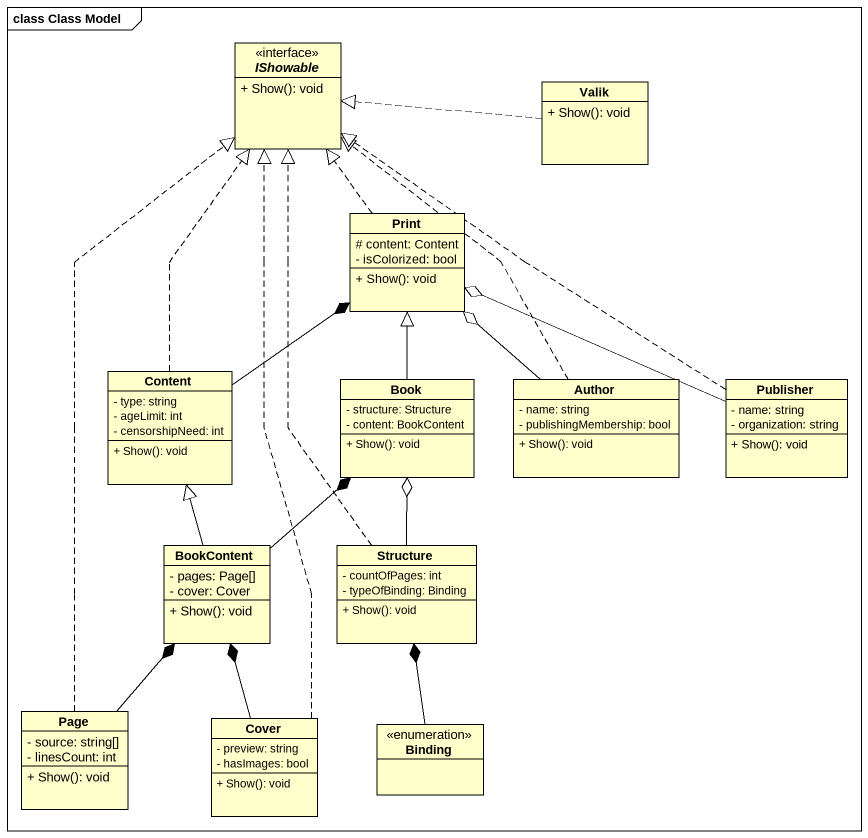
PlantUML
@startuml
mainframe class Class Model
hide circle
hide empty members
skinparam classAttributeIconSize 0
interface IShowable {
  + Show(): void
}
class Valik {
  + Show(): void
}
class Print {
  # content: Content
  - isColorized: bool
  + Show(): void
}
class Content {
  - type: string
  - ageLimit: int
  - censorshipNeed: int
  + Show(): void
}
class Book {
  - structure: Structure
  - content: BookContent
  + Show(): void
}
class Author {
  - name: string
  - publishingMembership: bool
  + Show(): void
}
class Publisher {
  - name: string
  - organization: string
  + Show(): void
}
class BookContent {
  - pages: Page[]
  - cover: Cover
  + Show(): void
}
class Structure {
  - countOfPages: int
  - typeOfBinding: Binding
  + Show(): void
}
class "Page" as Page_ {
  - source: string[]
  - linesCount: int
  + Show(): void
}
class Cover {
  - preview: string
  - hasImages: bool
  + Show(): void
}
enum Binding
Valik .left.|> IShowable
Print .up.|> IShowable
Content .up.|> IShowable
Content -up-* Print
Book -up-|> Print
Author .up.|> IShowable
Author -up-o Print
Publisher .up.|> IShowable
Publisher -left-o Print
BookContent -up-|> Content
BookContent -up-* Book
Structure .up.|> IShowable
Structure -up-o Book
Page_ .up.|> IShowable
Page_ -up-* BookContent
Cover .up.|> IShowable
Cover -up-* BookContent
Binding -up-* Structure
@enduml
